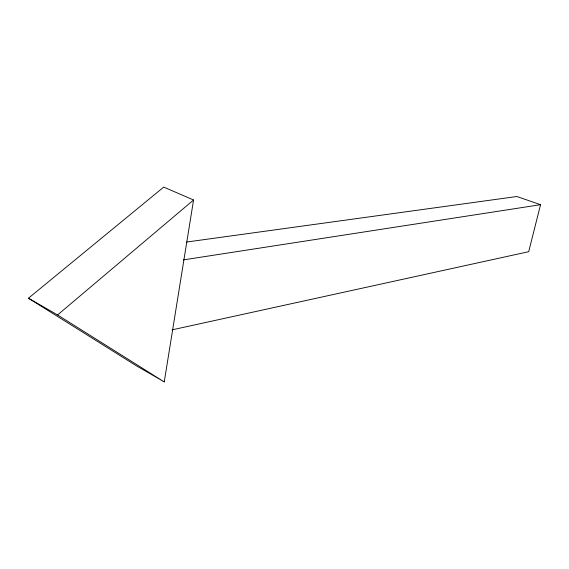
<?xml version="1.0" encoding="UTF-8"?>
<svg xmlns="http://www.w3.org/2000/svg" width="569" height="569" viewBox="0 0 569 569"><rect width="100%" height="100%" fill="white"/><g stroke="black" fill="none" stroke-linecap="round" stroke-linejoin="round"><path stroke-width="0.85" d="M164.249 381.906L193.56 199.996L163.716 187.094L28.45 298.22L136.411 365.81L164.249 381.906L57.576 314.949L28.45 298.22M186.66 242.031L516.865 196.511L540.55 204.698L528.693 251.697L172.037 329.864M57.576 314.949L193.56 199.996M183.382 259.884L540.55 204.698"/></g></svg>
